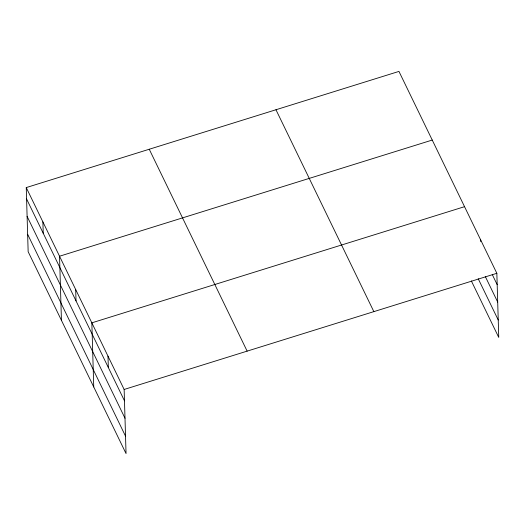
<?xml version="1.0" encoding="UTF-8"?>
<svg xmlns="http://www.w3.org/2000/svg" width="525" height="525" viewBox="0 0 525 525"><rect width="100%" height="100%" fill="white"/><g stroke="black" fill="none" stroke-linecap="round" stroke-linejoin="round"><path stroke-width="0.79" d="M26.25 187.582L124.143 389.465L126.046 453.587L28.153 251.705L26.25 187.582L398.954 71.413L496.847 273.295L498.75 337.417L471.358 280.934M432.239 140.057L59.535 256.226L61.438 320.342M464.54 206.679L91.842 322.842L93.745 386.964M124.143 389.465L496.847 273.295M492.266 274.536L497.182 284.668M485.408 276.734L497.7 302.078M478.216 278.736L498.232 320.014M275.96 109.751L373.852 311.633M149.244 149.251L247.137 351.133M26.585 198.955L124.484 400.837M27.103 216.366L125.002 418.248M27.635 234.294L125.534 436.177M480.697 239.991L480.742 241.612M107.993 356.153L108.327 367.526M75.685 289.537L76.027 300.91M42.892 221.904L43.227 233.277"/></g></svg>
